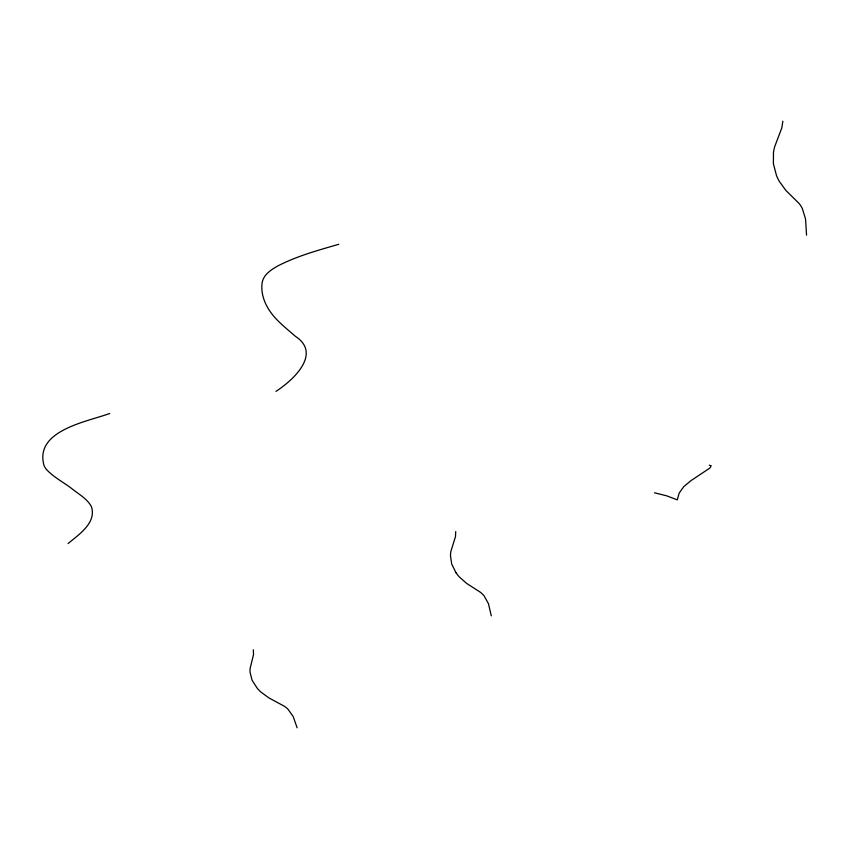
<?xml version="1.0" encoding="UTF-8"?>
<svg xmlns="http://www.w3.org/2000/svg" width="849" height="849" viewBox="0 0 849 849"><rect width="100%" height="100%" fill="white"/><g stroke="black" fill="none" stroke-linecap="round" stroke-linejoin="round"><path stroke-width="1.27" d="M806.55 235.162L805.542 219L802.326 208.546A39.839 32.379 -42.8 0 0 798.983 203.357L785.898 190.463L779.403 181.516A70.212 56.352 -47.9 0 1 776.527 175.637L773.386 163.772L773.471 152.438A41.75 33.811 -47.3 0 1 774.755 146.527L781.802 127.934L782.852 121.205M68.058 543.572C78.596 534.711 96.606 523.026 91.501 506.853C87.521 499 79.403 494.67 72.749 489.374C64.046 482.412 53.614 477.478 46.133 469.104A22.679 18.572 1 0 1 43.989 465.411C34.215 430.305 87.383 421.751 109.68 413.484M275.957 391.378C292.99 380.405 322.227 353.683 295.293 336.246C286.516 328.457 276.901 321.272 270.131 311.53C264.442 303.337 260.792 293.255 262.065 283.195C263.232 274.588 271.415 269.526 278.345 265.663C297.437 255.92 318.226 250.222 338.73 244.31M709.286 465.178L711.197 465.793L709.881 468.054L691.182 480.492L683.816 486.583L679.168 493.11L677.279 499.87L666.677 495.816L654.494 492.802M456.009 572.757L451.689 564.033L450.469 555.522A35.764 28.219 -21.1 0 1 450.999 551.012L455.478 536.653L455.711 531.548M253.32 649.782L253.533 654.558L250.211 668.067A35.679 27.083 -12.1 0 0 250.062 672.302L252.068 680.219L257.247 688.284A59.632 45.421 -12.9 0 0 261.089 692.19L268.974 697.952L283.937 706.007A34.756 25.629 -11.4 0 1 288.119 709.403L293.16 716.492L297.129 727.795M491.284 615.843L488.451 603.692L484.185 595.998A34.745 26.754 -19.1 0 0 480.417 592.284L466.557 583.348L459.405 577.012A59.865 47.247 -22.2 0 1 456.009 572.757"/></g></svg>
